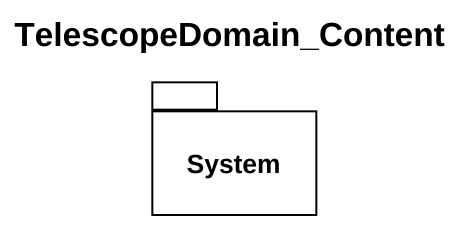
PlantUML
@startuml
title TelescopeDomain_Content
package System {
}
@enduml
